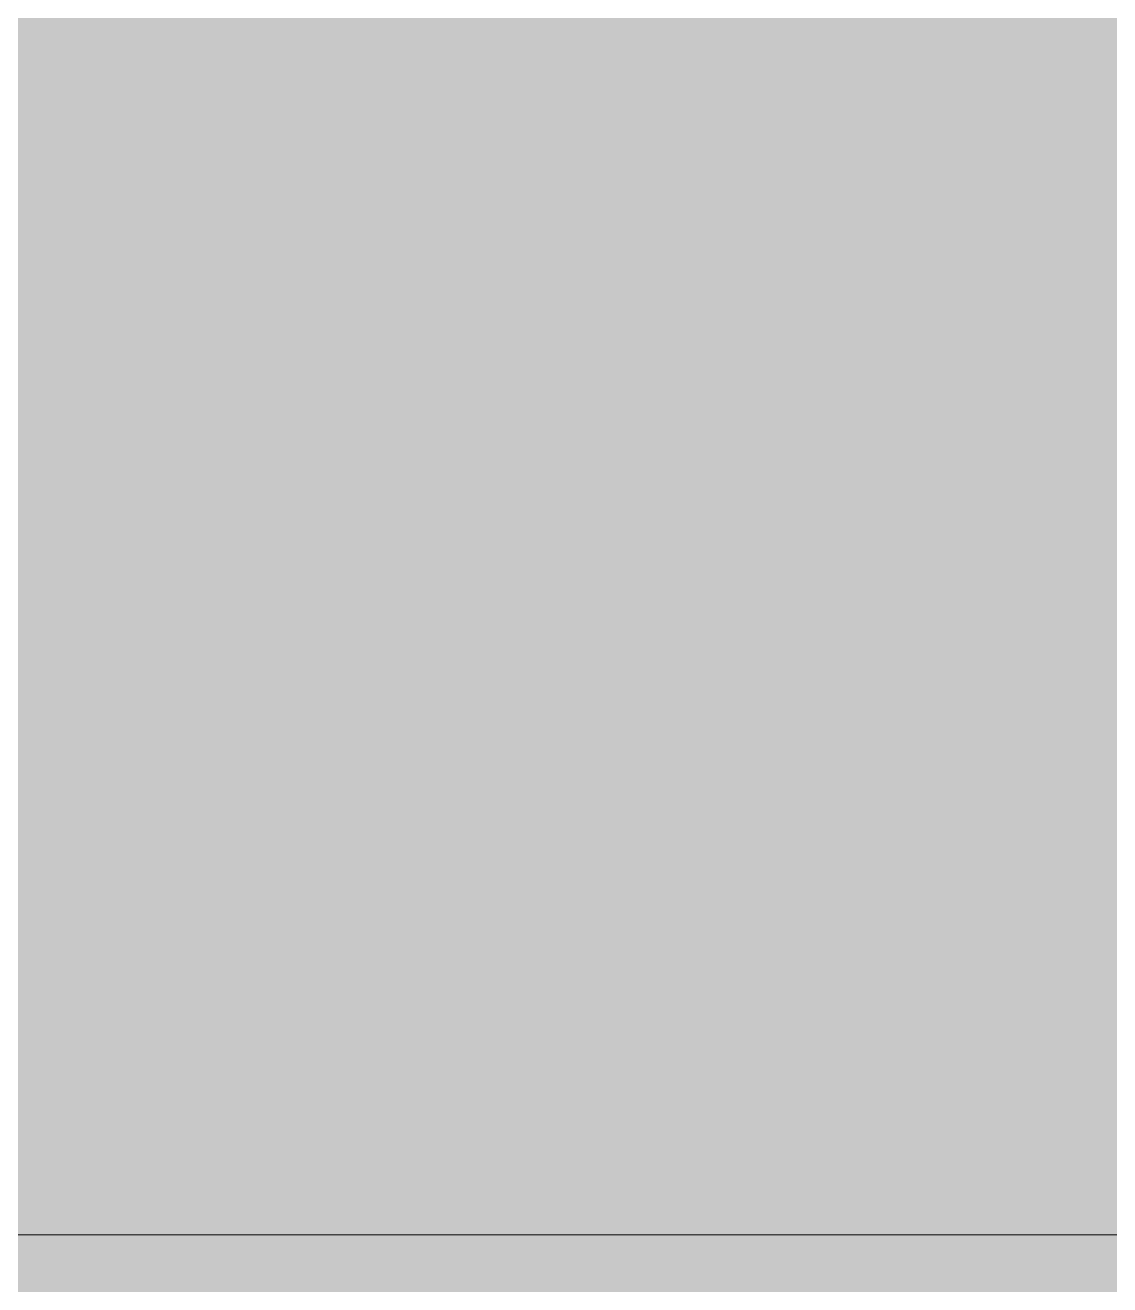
# Model space of a CAD drawing. Header units: millimetres. Extents: x 81773 to 282675, y -8553 to 29000.
# Drawn here: x 117047.527 to 117048.039, y 170.976 to 171.571 of the extents above; entities that cross this region are included whole.
import ezdxf

# ---------------------------------------------------------------- set-up
doc = ezdxf.new("R2010")
doc.units = ezdxf.units.MM
doc.layers.add('A-WALL-FNSH-1', color=9, linetype='Continuous', lineweight=9, true_color=0x808080)
doc.layers.add('Знаки', color=7, linetype='Continuous', lineweight=9)

# ---------------------------------------------------------------- blocks, each defined once
blk = doc.blocks.new('Зашивка без перфорации М3 - М3_26-V60-План раскладки напольных покрытий 3 этажа в осях 23-33')
at = {"layer": 'Знаки'}
blk.add_hatch(color=256, dxfattribs=at).paths.add_polyline_path([(279.5932, 171.10897), (-430, 171.10897), (-430, -179.93543), (660.24112, -179.93543), (660.24112, 171.10897), (597.9041, 171.10897)])

msp = doc.modelspace()

# ---------------------------------------------------------------- linework, layer by layer
at = {"layer": 'A-WALL-FNSH-1'}
msp.add_line((124809, 171.00001), (109770.99994, 171.00001), dxfattribs=at)

# ---------------------------------------------------------------- block references
at = {"layer": 'Знаки', "rotation": 180}
msp.add_blockref('Зашивка без перфорации М3 - М3_26-V60-План раскладки напольных покрытий 3 этажа в осях 23-33', (116618.54998, 341.10898), dxfattribs=at)

doc.saveas('drawing.dxf')
